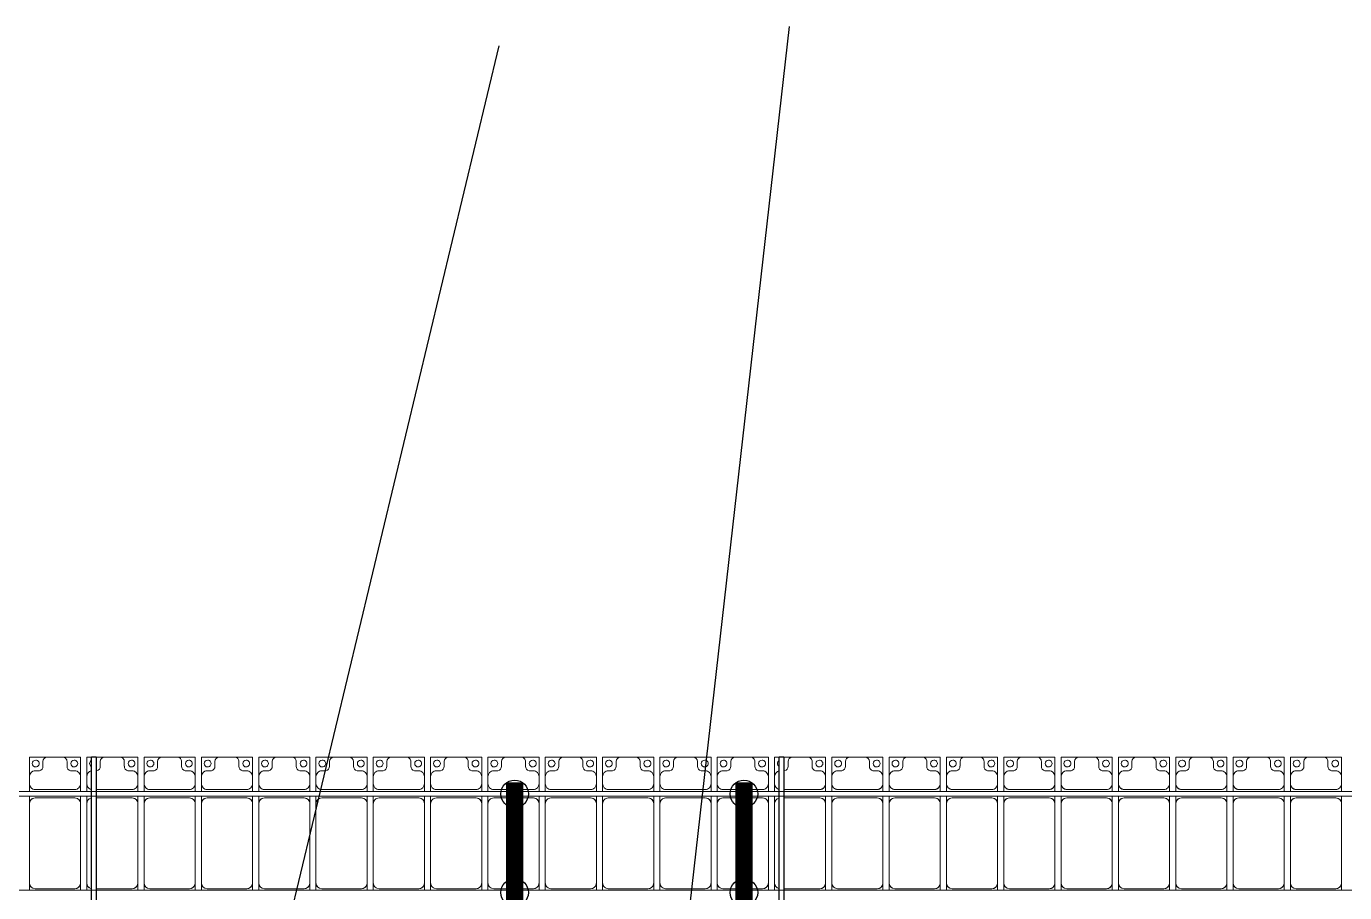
# Model space of a CAD drawing. Header units: millimetres. Extents: x -178706 to 107777, y -87310 to 933.
# Drawn here: x -167151 to -155651, y -6651 to 899 of the extents above; entities that cross this region are included whole.
import ezdxf

# ---------------------------------------------------------------- set-up
doc = ezdxf.new("R2010")
doc.units = ezdxf.units.MM
doc.layers.add('A-GENM', color=13, linetype='Continuous', lineweight=9)
doc.layers.add('S-BEAM', color=12, linetype='Continuous', lineweight=9)
doc.layers.add('GC-DAY NEO', color=5, linetype='Continuous')
doc.layers.add('GC-HOP 40x60 GIA CUONG', color=1, linetype='Continuous')

# ---------------------------------------------------------------- blocks, each defined once
blk = doc.blocks.new('Dầm C52 - Dầm C52-21054-BỐ TRÍ KHUNG KẾT CẤU BÈ PIN 04')
at = {"layer": 'S-BEAM', "color": 1}
blk.add_line((63555, -20), (-63555, -20), dxfattribs=at)
blk = doc.blocks.new('Dầm C52 - Dầm C52-21055-BỐ TRÍ KHUNG KẾT CẤU BÈ PIN 04')
at = {"layer": 'S-BEAM', "color": 1}
for p, q in [((-63556, 20), (63556, 20)), ((63556, -20), (-63556, -20))]:
    blk.add_line(p, q, dxfattribs=at)
blk = doc.blocks.new('Dầm C52 - Hộp 40x60-15957-BỐ TRÍ KHUNG KẾT CẤU BÈ PIN 04')
at = {"layer": 'S-BEAM', "color": 3, "lineweight": 25}
for p, q in [((-37160, 20), (37160, 20)), ((37160, 20), (37160, -20)), ((37160, -20), (-37160, -20))]:
    blk.add_line(p, q, dxfattribs=at)
blk = doc.blocks.new('Dai phaodi lai - DẢI PHAO ĐI LẠI-21666-BỐ TRÍ KHUNG KẾT CẤU BÈ PIN 04')
at = {"layer": 'A-GENM', "color": 7}
for p, q in [((3777, 748), (3933, 748)), ((3777, 579), (3777, 748)), ((3895, 710), (3895, 671)), ((4067, 748), (3933, 748)), ((4067, 748), (4223, 748)), ((4105, 671), (4105, 710)), ((4223, 748), (4223, 579)), ((4277, 748), (4318, 748)), ((4277, 579), (4277, 748)), ((4358, 748), (4433, 748)), ((4395, 710), (4395, 671)), ((4567, 748), (4433, 748)), ((4567, 748), (4723, 748)), ((4605, 671), (4605, 710)), ((4723, 748), (4723, 579)), ((4777, 748), (4933, 748)), ((4777, 579), (4777, 748)), ((4895, 710), (4895, 671)), ((5067, 748), (4933, 748)), ((5067, 748), (5223, 748)), ((5105, 671), (5105, 710)), ((5223, 748), (5223, 579)), ((5277, 748), (5433, 748)), ((5277, 579), (5277, 748)), ((5395, 710), (5395, 671)), ((5567, 748), (5433, 748)), ((5567, 748), (5723, 748)), ((5605, 671), (5605, 710)), ((5723, 748), (5723, 579)), ((5777, 748), (5933, 748)), ((5777, 579), (5777, 748)), ((5895, 710), (5895, 671)), ((6067, 748), (5933, 748)), ((6067, 748), (6223, 748)), ((6105, 671), (6105, 710)), ((6223, 748), (6223, 579)), ((6277, 748), (6433, 748)), ((6277, 579), (6277, 748)), ((6395, 710), (6395, 671)), ((6567, 748), (6433, 748)), ((6567, 748), (6723, 748)), ((6605, 671), (6605, 710)), ((6723, 748), (6723, 579)), ((6777, 748), (6933, 748)), ((6777, 579), (6777, 748)), ((6895, 710), (6895, 671)), ((7067, 748), (6933, 748)), ((7067, 748), (7223, 748)), ((7105, 671), (7105, 710)), ((7223, 748), (7223, 579)), ((7277, 748), (7433, 748)), ((7277, 579), (7277, 748)), ((7395, 710), (7395, 671)), ((7567, 748), (7433, 748)), ((7567, 748), (7723, 748)), ((7605, 671), (7605, 710)), ((7723, 748), (7723, 579)), ((7777, 748), (7933, 748)), ((7777, 579), (7777, 748)), ((7895, 710), (7895, 671)), ((8067, 748), (7933, 748)), ((8067, 748), (8223, 748)), ((8105, 671), (8105, 710)), ((8223, 748), (8223, 579)), ((8277, 748), (8433, 748)), ((8277, 579), (8277, 748)), ((8395, 710), (8395, 671)), ((8567, 748), (8433, 748)), ((8567, 748), (8723, 748)), ((8605, 671), (8605, 710)), ((8723, 748), (8723, 579)), ((8777, 748), (8933, 748)), ((8777, 579), (8777, 748)), ((8895, 710), (8895, 671)), ((9067, 748), (8933, 748)), ((9067, 748), (9223, 748)), ((9105, 671), (9105, 710)), ((9223, 748), (9223, 579)), ((9277, 748), (9433, 748)), ((9277, 579), (9277, 748)), ((9395, 710), (9395, 671)), ((9567, 748), (9433, 748)), ((9567, 748), (9723, 748)), ((9605, 671), (9605, 710)), ((9723, 748), (9723, 579)), ((9777, 748), (9933, 748)), ((9777, 579), (9777, 748)), ((9895, 710), (9895, 671)), ((10067, 748), (9933, 748)), ((10067, 748), (10223, 748)), ((10105, 671), (10105, 710)), ((10223, 748), (10223, 579)), ((10277, 748), (10318, 748)), ((10277, 579), (10277, 748)), ((10358, 748), (10433, 748)), ((10395, 710), (10395, 671)), ((10567, 748), (10433, 748)), ((10567, 748), (10723, 748)), ((10605, 671), (10605, 710)), ((10723, 748), (10723, 579)), ((10777, 748), (10933, 748)), ((10777, 579), (10777, 748)), ((10895, 710), (10895, 671)), ((11067, 748), (10933, 748)), ((11067, 748), (11223, 748)), ((11105, 671), (11105, 710)), ((11223, 748), (11223, 579)), ((11277, 748), (11433, 748)), ((11277, 579), (11277, 748)), ((11395, 710), (11395, 671)), ((11567, 748), (11433, 748)), ((11567, 748), (11723, 748)), ((11605, 671), (11605, 710)), ((11723, 748), (11723, 579)), ((11777, 748), (11933, 748)), ((11777, 579), (11777, 748)), ((11895, 710), (11895, 671)), ((12067, 748), (11933, 748)), ((12067, 748), (12223, 748)), ((12105, 671), (12105, 710)), ((12223, 748), (12223, 579)), ((12277, 748), (12433, 748)), ((12277, 579), (12277, 748)), ((12395, 710), (12395, 671)), ((12567, 748), (12433, 748)), ((12567, 748), (12723, 748)), ((12605, 671), (12605, 710)), ((12723, 748), (12723, 579)), ((12777, 748), (12933, 748)), ((12777, 579), (12777, 748)), ((12895, 710), (12895, 671)), ((13067, 748), (12933, 748)), ((13067, 748), (13223, 748)), ((13105, 671), (13105, 710)), ((13223, 748), (13223, 579)), ((13277, 748), (13433, 748)), ((13277, 579), (13277, 748)), ((13395, 710), (13395, 671)), ((13567, 748), (13433, 748)), ((13567, 748), (13723, 748)), ((13605, 671), (13605, 710)), ((13723, 748), (13723, 579)), ((13777, 748), (13933, 748)), ((13777, 579), (13777, 748)), ((13895, 710), (13895, 671)), ((14067, 748), (13933, 748)), ((14067, 748), (14223, 748)), ((14105, 671), (14105, 710)), ((14223, 748), (14223, 579)), ((14277, 748), (14433, 748)), ((14277, 579), (14277, 748)), ((14395, 710), (14395, 671)), ((14567, 748), (14433, 748)), ((14567, 748), (14723, 748)), ((14605, 671), (14605, 710)), ((14723, 748), (14723, 579)), ((14777, 748), (14933, 748)), ((14777, 579), (14777, 748)), ((14895, 710), (14895, 671)), ((15067, 748), (14933, 748)), ((15067, 748), (15223, 748)), ((15105, 671), (15105, 710)), ((15223, 748), (15223, 579)), ((3777, 579), (3777, 517)), ((3864, 629), (3827, 629)), ((4173, 629), (4136, 629)), ((4223, 517), (4223, 579)), ((4277, 579), (4277, 517)), ((4364, 629), (4358, 629)), ((4673, 629), (4636, 629)), ((4723, 517), (4723, 579)), ((4777, 579), (4777, 517)), ((4864, 629), (4827, 629)), ((5173, 629), (5136, 629)), ((5223, 517), (5223, 579)), ((5277, 579), (5277, 517)), ((5364, 629), (5327, 629)), ((5673, 629), (5636, 629)), ((5723, 517), (5723, 579)), ((5777, 579), (5777, 517)), ((5864, 629), (5827, 629)), ((6173, 629), (6136, 629)), ((6223, 517), (6223, 579)), ((6277, 579), (6277, 517)), ((6364, 629), (6327, 629)), ((6673, 629), (6636, 629)), ((6723, 517), (6723, 579)), ((6777, 579), (6777, 517)), ((6864, 629), (6827, 629)), ((7173, 629), (7136, 629)), ((7223, 517), (7223, 579)), ((7277, 579), (7277, 517)), ((7364, 629), (7327, 629)), ((7673, 629), (7636, 629)), ((7723, 517), (7723, 579)), ((7777, 579), (7777, 517)), ((7864, 629), (7827, 629)), ((8173, 629), (8136, 629)), ((8223, 517), (8223, 579)), ((8277, 579), (8277, 517)), ((8364, 629), (8327, 629)), ((8673, 629), (8636, 629)), ((8723, 517), (8723, 579)), ((8777, 579), (8777, 517)), ((8864, 629), (8827, 629)), ((9173, 629), (9136, 629)), ((9223, 517), (9223, 579)), ((9277, 579), (9277, 517)), ((9364, 629), (9327, 629)), ((9673, 629), (9636, 629)), ((9723, 517), (9723, 579)), ((9777, 579), (9777, 517)), ((9864, 629), (9827, 629)), ((10173, 629), (10136, 629)), ((10223, 517), (10223, 579)), ((10277, 579), (10277, 517)), ((10364, 629), (10358, 629)), ((10673, 629), (10636, 629)), ((10723, 517), (10723, 579)), ((10777, 579), (10777, 517)), ((10864, 629), (10827, 629)), ((11173, 629), (11136, 629)), ((11223, 517), (11223, 579)), ((11277, 579), (11277, 517)), ((11364, 629), (11327, 629)), ((11673, 629), (11636, 629)), ((11723, 517), (11723, 579)), ((11777, 579), (11777, 517)), ((11864, 629), (11827, 629)), ((12173, 629), (12136, 629)), ((12223, 517), (12223, 579)), ((12277, 579), (12277, 517)), ((12364, 629), (12327, 629)), ((12673, 629), (12636, 629)), ((12723, 517), (12723, 579)), ((12777, 579), (12777, 517)), ((12864, 629), (12827, 629)), ((13173, 629), (13136, 629)), ((13223, 517), (13223, 579)), ((13277, 579), (13277, 517)), ((13364, 629), (13327, 629)), ((13673, 629), (13636, 629)), ((13723, 517), (13723, 579)), ((13777, 579), (13777, 517)), ((13864, 629), (13827, 629)), ((14173, 629), (14136, 629)), ((14223, 517), (14223, 579)), ((14277, 579), (14277, 517)), ((14364, 629), (14327, 629)), ((14673, 629), (14636, 629)), ((14723, 517), (14723, 579)), ((14777, 579), (14777, 517)), ((14864, 629), (14827, 629)), ((15173, 629), (15136, 629)), ((15223, 517), (15223, 579)), ((3777, 448), (3777, 517)), ((3827, 467), (4173, 467)), ((4223, 517), (4223, 448)), ((4277, 448), (4277, 517)), ((4358, 467), (4673, 467)), ((4723, 517), (4723, 448)), ((4777, 448), (4777, 517)), ((4827, 467), (5173, 467)), ((5223, 517), (5223, 448)), ((5277, 448), (5277, 517)), ((5327, 467), (5673, 467)), ((5723, 517), (5723, 448)), ((5777, 448), (5777, 517)), ((5827, 467), (6173, 467)), ((6223, 517), (6223, 448)), ((6277, 448), (6277, 517)), ((6327, 467), (6673, 467)), ((6723, 517), (6723, 448)), ((6777, 448), (6777, 517)), ((6827, 467), (7173, 467)), ((7223, 517), (7223, 448)), ((7277, 448), (7277, 517)), ((7327, 467), (7673, 467)), ((7723, 517), (7723, 448)), ((7777, 448), (7777, 517)), ((7827, 467), (8173, 467)), ((8223, 517), (8223, 448)), ((8277, 448), (8277, 517)), ((8327, 467), (8673, 467)), ((8723, 517), (8723, 448)), ((8777, 448), (8777, 517)), ((8827, 467), (9173, 467)), ((9223, 517), (9223, 448)), ((9277, 448), (9277, 517)), ((9327, 467), (9673, 467)), ((9723, 517), (9723, 448)), ((9777, 448), (9777, 517)), ((9827, 467), (10173, 467)), ((10223, 517), (10223, 448)), ((10277, 448), (10277, 517)), ((10358, 467), (10673, 467)), ((10723, 517), (10723, 448)), ((10777, 448), (10777, 517)), ((10827, 467), (11173, 467)), ((11223, 517), (11223, 448)), ((11277, 448), (11277, 517)), ((11327, 467), (11673, 467)), ((11723, 517), (11723, 448)), ((11777, 448), (11777, 517)), ((11827, 467), (12173, 467)), ((12223, 517), (12223, 448)), ((12277, 448), (12277, 517)), ((12327, 467), (12673, 467)), ((12723, 517), (12723, 448)), ((12777, 448), (12777, 517)), ((12827, 467), (13173, 467)), ((13223, 517), (13223, 448)), ((13277, 448), (13277, 517)), ((13327, 467), (13673, 467)), ((13723, 517), (13723, 448)), ((13777, 448), (13777, 517)), ((13827, 467), (14173, 467)), ((14223, 517), (14223, 448)), ((14277, 448), (14277, 517)), ((14327, 467), (14673, 467)), ((14723, 517), (14723, 448)), ((14777, 448), (14777, 517)), ((14827, 467), (15173, 467)), ((15223, 517), (15223, 448)), ((3777, 343), (3777, 408)), ((4173, 393), (3827, 393)), ((4223, 408), (4223, 343)), ((4277, 343), (4277, 408)), ((4673, 393), (4358, 393)), ((4723, 408), (4723, 343)), ((4777, 343), (4777, 408)), ((5173, 393), (4827, 393)), ((5223, 408), (5223, 343)), ((5277, 343), (5277, 408)), ((5673, 393), (5327, 393)), ((5723, 408), (5723, 343)), ((5777, 343), (5777, 408)), ((6173, 393), (5827, 393)), ((6223, 408), (6223, 343)), ((6277, 343), (6277, 408)), ((6673, 393), (6327, 393)), ((6723, 408), (6723, 343)), ((6777, 343), (6777, 408)), ((7173, 393), (6827, 393)), ((7223, 408), (7223, 343)), ((7277, 343), (7277, 408)), ((7673, 393), (7327, 393)), ((7723, 408), (7723, 343)), ((7777, 343), (7777, 408)), ((8173, 393), (7827, 393)), ((8223, 408), (8223, 343)), ((8277, 343), (8277, 408)), ((8673, 393), (8327, 393)), ((8723, 408), (8723, 343)), ((8777, 343), (8777, 408)), ((9173, 393), (8827, 393)), ((9223, 408), (9223, 343)), ((9277, 343), (9277, 408)), ((9673, 393), (9327, 393)), ((9723, 408), (9723, 343)), ((9777, 343), (9777, 408)), ((10173, 393), (9827, 393)), ((10223, 408), (10223, 343)), ((10277, 343), (10277, 408)), ((10673, 393), (10358, 393)), ((10723, 408), (10723, 343)), ((10777, 343), (10777, 408)), ((11173, 393), (10827, 393)), ((11223, 408), (11223, 343)), ((11277, 343), (11277, 408)), ((11673, 393), (11327, 393)), ((11723, 408), (11723, 343)), ((11777, 343), (11777, 408)), ((12173, 393), (11827, 393)), ((12223, 408), (12223, 343)), ((12277, 343), (12277, 408)), ((12673, 393), (12327, 393)), ((12723, 408), (12723, 343)), ((12777, 343), (12777, 408)), ((13173, 393), (12827, 393)), ((13223, 408), (13223, 343)), ((13277, 343), (13277, 408)), ((13673, 393), (13327, 393)), ((13723, 408), (13723, 343)), ((13777, 343), (13777, 408)), ((14173, 393), (13827, 393)), ((14223, 408), (14223, 343)), ((14277, 343), (14277, 408)), ((14673, 393), (14327, 393)), ((14723, 408), (14723, 343)), ((14777, 343), (14777, 408)), ((15173, 393), (14827, 393)), ((15223, 408), (15223, 343)), ((3777, 343), (3777, -348)), ((4223, -348), (4223, 343)), ((4277, 343), (4277, -348)), ((4723, -348), (4723, 343)), ((4777, 343), (4777, -348)), ((5223, -348), (5223, 343)), ((5277, 343), (5277, -348)), ((5723, -348), (5723, 343)), ((5777, 343), (5777, -348)), ((6223, -348), (6223, 343)), ((6277, 343), (6277, -348)), ((6723, -348), (6723, 343)), ((6777, 343), (6777, -348)), ((7223, -348), (7223, 343)), ((7277, 343), (7277, -348)), ((7723, -348), (7723, 343)), ((7777, 343), (7777, -348)), ((8223, -348), (8223, 343)), ((8277, 343), (8277, -348)), ((8723, -348), (8723, 343)), ((8777, 343), (8777, -348)), ((9223, -348), (9223, 343)), ((9277, 343), (9277, -348)), ((9723, -348), (9723, 343)), ((9777, 343), (9777, -348)), ((10223, -348), (10223, 343)), ((10277, 343), (10277, -348)), ((10723, -348), (10723, 343)), ((10777, 343), (10777, -348)), ((11223, -348), (11223, 343)), ((11277, 343), (11277, -348)), ((11723, -348), (11723, 343)), ((11777, 343), (11777, -348)), ((12223, -348), (12223, 343)), ((12277, 343), (12277, -348)), ((12723, -348), (12723, 343)), ((12777, 343), (12777, -348)), ((13223, -348), (13223, 343)), ((13277, 343), (13277, -348)), ((13723, -348), (13723, 343)), ((13777, 343), (13777, -348)), ((14223, -348), (14223, 343)), ((14277, 343), (14277, -348)), ((14723, -348), (14723, 343)), ((14777, 343), (14777, -348)), ((15223, -348), (15223, 343)), ((3777, -412), (3777, -348)), ((3827, -398), (4173, -398)), ((4223, -348), (4223, -412)), ((4277, -412), (4277, -348)), ((4358, -398), (4673, -398)), ((4723, -348), (4723, -412)), ((4777, -412), (4777, -348)), ((4827, -398), (5173, -398)), ((5223, -348), (5223, -412)), ((5277, -412), (5277, -348)), ((5327, -398), (5673, -398)), ((5723, -348), (5723, -412)), ((5777, -412), (5777, -348)), ((5827, -398), (6173, -398)), ((6223, -348), (6223, -412)), ((6277, -412), (6277, -348)), ((6327, -398), (6673, -398)), ((6723, -348), (6723, -412)), ((6777, -412), (6777, -348)), ((6827, -398), (7173, -398)), ((7223, -348), (7223, -412)), ((7277, -412), (7277, -348)), ((7327, -398), (7673, -398)), ((7723, -348), (7723, -412)), ((7777, -412), (7777, -348)), ((7827, -398), (8173, -398)), ((8223, -348), (8223, -412)), ((8277, -412), (8277, -348)), ((8327, -398), (8673, -398)), ((8723, -348), (8723, -412)), ((8777, -412), (8777, -348)), ((8827, -398), (9173, -398)), ((9223, -348), (9223, -412)), ((9277, -412), (9277, -348)), ((9327, -398), (9673, -398)), ((9723, -348), (9723, -412)), ((9777, -412), (9777, -348)), ((9827, -398), (10173, -398)), ((10223, -348), (10223, -412)), ((10277, -412), (10277, -348)), ((10358, -398), (10673, -398)), ((10723, -348), (10723, -412)), ((10777, -412), (10777, -348)), ((10827, -398), (11173, -398)), ((11223, -348), (11223, -412)), ((11277, -412), (11277, -348)), ((11327, -398), (11673, -398)), ((11723, -348), (11723, -412)), ((11777, -412), (11777, -348)), ((11827, -398), (12173, -398)), ((12223, -348), (12223, -412)), ((12277, -412), (12277, -348)), ((12327, -398), (12673, -398)), ((12723, -348), (12723, -412)), ((12777, -412), (12777, -348)), ((12827, -398), (13173, -398)), ((13223, -348), (13223, -412)), ((13277, -412), (13277, -348)), ((13327, -398), (13673, -398)), ((13723, -348), (13723, -412)), ((13777, -412), (13777, -348)), ((13827, -398), (14173, -398)), ((14223, -348), (14223, -412)), ((14277, -412), (14277, -348)), ((14327, -398), (14673, -398)), ((14723, -348), (14723, -412)), ((14777, -412), (14777, -348)), ((14827, -398), (15173, -398)), ((15223, -348), (15223, -412))]:
    blk.add_line(p, q, dxfattribs=at)
for centre, radius, start, end in [((3832, 693), 30, 90, 270), ((3832, 693), 30, 270, 90), ((3933, 710), 38, 90, 180), ((3933, 710), 38, 90, 135), ((4067, 710), 38, 360, 90), ((4067, 710), 38, 45, 90), ((4168, 693), 30, 90, 270), ((4168, 693), 30, 270, 90), ((4332, 693), 30, 120, 240), ((4332, 693), 30, 345, 15), ((4433, 710), 38, 90, 180), ((4433, 710), 38, 90, 135), ((4567, 710), 38, 360, 90), ((4567, 710), 38, 45, 90), ((4668, 693), 30, 90, 270), ((4668, 693), 30, 270, 90), ((4832, 693), 30, 90, 270), ((4832, 693), 30, 270, 90), ((4933, 710), 38, 90, 180), ((4933, 710), 38, 90, 135), ((5067, 710), 38, 360, 90), ((5067, 710), 38, 45, 90), ((5168, 693), 30, 90, 270), ((5168, 693), 30, 270, 90), ((5332, 693), 30, 90, 270), ((5332, 693), 30, 270, 90), ((5433, 710), 38, 90, 180), ((5433, 710), 38, 90, 135), ((5567, 710), 38, 360, 90), ((5567, 710), 38, 45, 90), ((5668, 693), 30, 90, 270), ((5668, 693), 30, 270, 90), ((5832, 693), 30, 90, 270), ((5832, 693), 30, 270, 90), ((5933, 710), 38, 90, 180), ((5933, 710), 38, 90, 135), ((6067, 710), 38, 360, 90), ((6067, 710), 38, 45, 90), ((6168, 693), 30, 90, 270), ((6168, 693), 30, 270, 90), ((6332, 693), 30, 90, 270), ((6332, 693), 30, 270, 90), ((6433, 710), 38, 90, 180), ((6433, 710), 38, 90, 135), ((6567, 710), 38, 0, 90), ((6567, 710), 38, 45, 90), ((6668, 693), 30, 90, 270), ((6668, 693), 30, 270, 90), ((6832, 693), 30, 90, 270), ((6832, 693), 30, 270, 90), ((6933, 710), 38, 90, 180), ((6933, 710), 38, 90, 135), ((7067, 710), 38, 360, 90), ((7067, 710), 38, 45, 90), ((7168, 693), 30, 90, 270), ((7168, 693), 30, 270, 90), ((7332, 693), 30, 90, 270), ((7332, 693), 30, 270, 90), ((7433, 710), 38, 90, 180), ((7433, 710), 38, 90, 135), ((7567, 710), 38, 360, 90), ((7567, 710), 38, 45, 90), ((7668, 693), 30, 90, 270), ((7668, 693), 30, 270, 90), ((7832, 693), 30, 90, 270), ((7832, 693), 30, 270, 90), ((7933, 710), 38, 90, 180), ((7933, 710), 38, 90, 135), ((8067, 710), 38, 360, 90), ((8067, 710), 38, 45, 90), ((8168, 693), 30, 90, 270), ((8168, 693), 30, 270, 90), ((8332, 693), 30, 90, 270), ((8332, 693), 30, 270, 90), ((8433, 710), 38, 90, 180), ((8433, 710), 38, 90, 135), ((8567, 710), 38, 360, 90), ((8567, 710), 38, 45, 90), ((8668, 693), 30, 90, 270), ((8668, 693), 30, 270, 90), ((8832, 693), 30, 90, 270), ((8832, 693), 30, 270, 90), ((8933, 710), 38, 90, 180), ((8933, 710), 38, 90, 135), ((9067, 710), 38, 0, 90), ((9067, 710), 38, 45, 90), ((9168, 693), 30, 90, 270), ((9168, 693), 30, 270, 90), ((9332, 693), 30, 90, 270), ((9332, 693), 30, 270, 90), ((9433, 710), 38, 90, 180), ((9433, 710), 38, 90, 135), ((9567, 710), 38, 0, 90), ((9567, 710), 38, 45, 90), ((9668, 693), 30, 90, 270), ((9668, 693), 30, 270, 90), ((9832, 693), 30, 90, 270), ((9832, 693), 30, 270, 90), ((9933, 710), 38, 90, 180), ((9933, 710), 38, 90, 135), ((10067, 710), 38, 360, 90), ((10067, 710), 38, 45, 90), ((10168, 693), 30, 90, 270), ((10168, 693), 30, 270, 90), ((10332, 693), 30, 120, 240), ((10332, 693), 30, 345, 15), ((10433, 710), 38, 90, 180), ((10433, 710), 38, 90, 135), ((10567, 710), 38, 360, 90), ((10567, 710), 38, 45, 90), ((10668, 693), 30, 90, 270), ((10668, 693), 30, 270, 90), ((10832, 693), 30, 90, 270), ((10832, 693), 30, 270, 90), ((10933, 710), 38, 90, 180), ((10933, 710), 38, 90, 135), ((11067, 710), 38, 0, 90), ((11067, 710), 38, 45, 90), ((11168, 693), 30, 90, 270), ((11168, 693), 30, 270, 90), ((11332, 693), 30, 90, 270), ((11332, 693), 30, 270, 90), ((11433, 710), 38, 90, 180), ((11433, 710), 38, 90, 135), ((11567, 710), 38, 360, 90), ((11567, 710), 38, 45, 90), ((11668, 693), 30, 90, 270), ((11668, 693), 30, 270, 90), ((11832, 693), 30, 90, 270), ((11832, 693), 30, 270, 90), ((11933, 710), 38, 90, 180), ((11933, 710), 38, 90, 135), ((12067, 710), 38, 360, 90), ((12067, 710), 38, 45, 90), ((12168, 693), 30, 90, 270), ((12168, 693), 30, 270, 90), ((12332, 693), 30, 90, 270), ((12332, 693), 30, 270, 90), ((12433, 710), 38, 90, 180), ((12433, 710), 38, 90, 135), ((12567, 710), 38, 360, 90), ((12567, 710), 38, 45, 90), ((12668, 693), 30, 90, 270), ((12668, 693), 30, 270, 90), ((12832, 693), 30, 90, 270), ((12832, 693), 30, 270, 90), ((12933, 710), 38, 90, 180), ((12933, 710), 38, 90, 135), ((13067, 710), 38, 360, 90), ((13067, 710), 38, 45, 90), ((13168, 693), 30, 90, 270), ((13168, 693), 30, 270, 90), ((13332, 693), 30, 90, 270), ((13332, 693), 30, 270, 90), ((13433, 710), 38, 90, 180), ((13433, 710), 38, 90, 135), ((13567, 710), 38, 0, 90), ((13567, 710), 38, 53.47, 90), ((13668, 693), 30, 90, 270), ((13668, 693), 30, 270, 90), ((13832, 693), 30, 90, 270), ((13832, 693), 30, 270, 90), ((13933, 710), 38, 90, 180), ((13933, 710), 38, 90, 135), ((14067, 710), 38, 0, 90), ((14067, 710), 38, 45, 90), ((14168, 693), 30, 90, 270), ((14168, 693), 30, 270, 90), ((14332, 693), 30, 90, 270), ((14332, 693), 30, 270, 90), ((14433, 710), 38, 90, 180), ((14433, 710), 38, 90, 135), ((14567, 710), 38, 360, 90), ((14567, 710), 38, 45, 90), ((14668, 693), 30, 90, 270), ((14668, 693), 30, 270, 90), ((14832, 693), 30, 90, 270), ((14832, 693), 30, 270, 90), ((14933, 710), 38, 90, 180), ((14933, 710), 38, 90, 135), ((15067, 710), 38, 360, 90), ((15067, 710), 38, 45, 90), ((15168, 693), 30, 90, 270), ((15168, 693), 30, 270, 90), ((3827, 579), 50, 90, 180), ((3827, 579), 50, 90, 135), ((3855, 668), 40, 283.1885, 3.5081), ((4145, 668), 40, 176.4919, 256.8115), ((4173, 579), 50, 360, 90), ((4173, 579), 50, 45, 90), ((4327, 579), 50, 105, 180), ((4327, 579), 50, 105, 135), ((4355, 668), 40, 283.1885, 3.5081), ((4645, 668), 40, 176.4919, 256.8115), ((4673, 579), 50, 0, 90), ((4673, 579), 50, 45, 90), ((4827, 579), 50, 90, 180), ((4827, 579), 50, 90, 135), ((4855, 668), 40, 283.1885, 3.5081), ((5145, 668), 40, 176.4919, 256.8115), ((5173, 579), 50, 0, 90), ((5173, 579), 50, 45, 90), ((5327, 579), 50, 90, 180), ((5327, 579), 50, 90, 135), ((5355, 668), 40, 283.1885, 3.5081), ((5645, 668), 40, 176.4919, 256.8115), ((5673, 579), 50, 0, 90), ((5673, 579), 50, 45, 90), ((5827, 579), 50, 90, 180), ((5827, 579), 50, 90, 135), ((5855, 668), 40, 283.1885, 3.5081), ((6145, 668), 40, 176.4919, 256.8115), ((6173, 579), 50, 0, 90), ((6173, 579), 50, 45, 90), ((6327, 579), 50, 90, 180), ((6327, 579), 50, 90, 135), ((6355, 668), 40, 283.1885, 3.5081), ((6645, 668), 40, 176.4919, 256.8115), ((6673, 579), 50, 0, 90), ((6673, 579), 50, 45, 90), ((6827, 579), 50, 90, 180), ((6827, 579), 50, 90, 135), ((6855, 668), 40, 283.1885, 3.5081), ((7145, 668), 40, 176.4919, 256.8115), ((7173, 579), 50, 0, 90), ((7173, 579), 50, 45, 90), ((7327, 579), 50, 90, 180), ((7327, 579), 50, 90, 135), ((7355, 668), 40, 283.1885, 3.5081), ((7645, 668), 40, 176.4919, 256.8115), ((7673, 579), 50, 0, 90), ((7673, 579), 50, 45, 90), ((7827, 579), 50, 90, 180), ((7827, 579), 50, 90, 135), ((7855, 668), 40, 283.1885, 3.5081), ((8145, 668), 40, 176.4919, 256.8115), ((8173, 579), 50, 0, 90), ((8173, 579), 50, 45, 90), ((8327, 579), 50, 90, 180), ((8327, 579), 50, 90, 135), ((8355, 668), 40, 283.1885, 3.5081), ((8645, 668), 40, 176.4919, 256.8115), ((8673, 579), 50, 0, 90), ((8673, 579), 50, 45, 90), ((8827, 579), 50, 90, 180), ((8827, 579), 50, 90, 135), ((8855, 668), 40, 283.1885, 3.5081), ((9145, 668), 40, 176.4919, 256.8115), ((9173, 579), 50, 0, 90), ((9173, 579), 50, 45, 90), ((9327, 579), 50, 90, 180), ((9327, 579), 50, 90, 135), ((9355, 668), 40, 283.1885, 3.5081), ((9645, 668), 40, 176.4919, 256.8115), ((9673, 579), 50, 0, 90), ((9673, 579), 50, 45, 90), ((9827, 579), 50, 90, 180), ((9827, 579), 50, 90, 135), ((9855, 668), 40, 283.1885, 3.5081), ((10145, 668), 40, 176.4919, 256.8115), ((10173, 579), 50, 0, 90), ((10173, 579), 50, 45, 90), ((10327, 579), 50, 105, 180), ((10327, 579), 50, 105, 135), ((10355, 668), 40, 283.1885, 3.5081), ((10645, 668), 40, 176.4919, 256.8115), ((10673, 579), 50, 0, 90), ((10673, 579), 50, 45, 90), ((10827, 579), 50, 90, 180), ((10827, 579), 50, 90, 135), ((10855, 668), 40, 283.1885, 3.5081), ((11145, 668), 40, 176.4919, 256.8115), ((11173, 579), 50, 0, 90), ((11173, 579), 50, 45, 90), ((11327, 579), 50, 90, 180), ((11327, 579), 50, 90, 135), ((11355, 668), 40, 283.1885, 3.5081), ((11645, 668), 40, 176.4919, 256.8115), ((11673, 579), 50, 0, 90), ((11673, 579), 50, 45, 90), ((11827, 579), 50, 90, 180), ((11827, 579), 50, 90, 135), ((11855, 668), 40, 283.1885, 3.5081), ((12145, 668), 40, 176.4919, 256.8115), ((12173, 579), 50, 360, 90), ((12173, 579), 50, 45, 90), ((12327, 579), 50, 90, 180), ((12327, 579), 50, 90, 135), ((12355, 668), 40, 283.1885, 3.5081), ((12645, 668), 40, 176.4919, 256.8115), ((12673, 579), 50, 0, 90), ((12673, 579), 50, 45, 90), ((12827, 579), 50, 90, 180), ((12827, 579), 50, 90, 135), ((12855, 668), 40, 283.1885, 3.5081), ((13145, 668), 40, 176.4919, 256.8115), ((13173, 579), 50, 360, 90), ((13173, 579), 50, 45, 90), ((13327, 579), 50, 90, 180), ((13327, 579), 50, 90, 135), ((13355, 668), 40, 283.1885, 3.5081), ((13645, 668), 40, 176.4919, 256.8115), ((13673, 579), 50, 360, 90), ((13673, 579), 50, 45, 90), ((13827, 579), 50, 90, 180), ((13827, 579), 50, 90, 135), ((13855, 668), 40, 283.1885, 3.5081), ((14145, 668), 40, 176.4919, 256.8115), ((14173, 579), 50, 360, 90), ((14173, 579), 50, 45, 90), ((14327, 579), 50, 90, 180), ((14327, 579), 50, 90, 135), ((14355, 668), 40, 283.1885, 3.5081), ((14645, 668), 40, 176.4919, 256.8115), ((14673, 579), 50, 0, 90), ((14673, 579), 50, 45.5929, 90), ((14827, 579), 50, 90, 180), ((14827, 579), 50, 90, 135), ((14855, 668), 40, 283.1885, 3.5081), ((15145, 668), 40, 176.4919, 256.8115), ((15173, 579), 50, 360, 90), ((15173, 579), 50, 45, 90), ((3827, 517), 50, 180, 270), ((3827, 517), 50, 225, 270), ((4173, 517), 50, 270, 0), ((4173, 517), 50, 270, 315), ((4327, 517), 50, 180, 255), ((4327, 517), 50, 225, 255), ((4673, 517), 50, 270, 0), ((4673, 517), 50, 270, 315), ((4827, 517), 50, 180, 270), ((4827, 517), 50, 225, 270), ((5173, 517), 50, 270, 0), ((5173, 517), 50, 270, 315), ((5327, 517), 50, 180, 270), ((5327, 517), 50, 225, 270), ((5673, 517), 50, 270, 0), ((5673, 517), 50, 270, 315), ((5827, 517), 50, 180, 270), ((5827, 517), 50, 225, 270), ((6173, 517), 50, 270, 360), ((6173, 517), 50, 270, 315), ((6327, 517), 50, 180, 270), ((6327, 517), 50, 225, 270), ((6673, 517), 50, 270, 360), ((6673, 517), 50, 270, 315), ((6827, 517), 50, 180, 270), ((6827, 517), 50, 225, 270), ((7173, 517), 50, 270, 360), ((7173, 517), 50, 270, 315), ((7327, 517), 50, 180, 270), ((7327, 517), 50, 225, 270), ((7673, 517), 50, 270, 0), ((7673, 517), 50, 270, 315), ((7827, 517), 50, 180, 270), ((7827, 517), 50, 225, 270), ((8173, 517), 50, 270, 360), ((8173, 517), 50, 270, 315), ((8327, 517), 50, 180, 270), ((8327, 517), 50, 225, 270), ((8673, 517), 50, 270, 360), ((8673, 517), 50, 270, 315), ((8827, 517), 50, 180, 270), ((8827, 517), 50, 225, 270), ((9173, 517), 50, 270, 0), ((9173, 517), 50, 270, 315), ((9327, 517), 50, 180, 270), ((9327, 517), 50, 225, 270), ((9673, 517), 50, 270, 0), ((9673, 517), 50, 270, 315), ((9827, 517), 50, 180, 270), ((9827, 517), 50, 225, 270), ((10173, 517), 50, 270, 0), ((10173, 517), 50, 270, 315), ((10327, 517), 50, 180, 255), ((10327, 517), 50, 225, 255), ((10673, 517), 50, 270, 360), ((10673, 517), 50, 270, 315), ((10827, 517), 50, 180, 270), ((10827, 517), 50, 225, 270), ((11173, 517), 50, 270, 360), ((11173, 517), 50, 270, 315), ((11327, 517), 50, 180, 270), ((11327, 517), 50, 225, 270), ((11673, 517), 50, 270, 360), ((11673, 517), 50, 270, 315), ((11827, 517), 50, 180, 270), ((11827, 517), 50, 225, 270), ((12173, 517), 50, 270, 0), ((12173, 517), 50, 270, 315), ((12327, 517), 50, 180, 270), ((12327, 517), 50, 225, 270), ((12673, 517), 50, 270, 360), ((12673, 517), 50, 270, 315), ((12827, 517), 50, 180, 270), ((12827, 517), 50, 225, 270), ((13173, 517), 50, 270, 0), ((13173, 517), 50, 270, 315), ((13327, 517), 50, 180, 270), ((13327, 517), 50, 225, 270), ((13673, 517), 50, 270, 0), ((13673, 517), 50, 270, 315), ((13827, 517), 50, 180, 270), ((13827, 517), 50, 225, 270), ((14173, 517), 50, 270, 0), ((14173, 517), 50, 270, 315), ((14327, 517), 50, 180, 270), ((14327, 517), 50, 225, 270), ((14673, 517), 50, 270, 0), ((14673, 517), 50, 270, 314.4067), ((14827, 517), 50, 180, 270), ((14827, 517), 50, 225, 270), ((15173, 517), 50, 270, 0), ((15173, 517), 50, 270, 315), ((3827, 343), 50, 90, 180), ((3827, 343), 50, 105, 180), ((4173, 343), 50, 360, 90), ((4173, 343), 50, 30, 75), ((4327, 343), 50, 105, 180), ((4327, 343), 50, 105, 180), ((4673, 343), 50, 360, 90), ((4673, 343), 50, 30, 75), ((4827, 343), 50, 90, 180), ((4827, 343), 50, 105, 180), ((5173, 343), 50, 360, 90), ((5173, 343), 50, 30, 75), ((5327, 343), 50, 90, 180), ((5327, 343), 50, 105, 180), ((5673, 343), 50, 360, 90), ((5673, 343), 50, 30, 75), ((5827, 343), 50, 90, 180), ((5827, 343), 50, 105, 180), ((6173, 343), 50, 360, 90), ((6173, 343), 50, 30, 75), ((6327, 343), 50, 90, 180), ((6327, 343), 50, 105, 180), ((6673, 343), 50, 360, 90), ((6673, 343), 50, 30, 75), ((6827, 343), 50, 90, 180), ((6827, 343), 50, 105, 180), ((7173, 343), 50, 360, 90), ((7173, 343), 50, 30, 75), ((7327, 343), 50, 90, 180), ((7327, 343), 50, 105, 180), ((7673, 343), 50, 360, 90), ((7673, 343), 50, 30, 75), ((7827, 343), 50, 90, 180), ((7827, 343), 50, 105, 180), ((8173, 343), 50, 360, 90), ((8173, 343), 50, 30, 75), ((8327, 343), 50, 90, 180), ((8327, 343), 50, 105, 180), ((8673, 343), 50, 360, 90), ((8673, 343), 50, 30, 75), ((8827, 343), 50, 90, 180), ((8827, 343), 50, 105, 180), ((9173, 343), 50, 360, 90), ((9173, 343), 50, 30, 75), ((9327, 343), 50, 90, 180), ((9327, 343), 50, 105, 180), ((9673, 343), 50, 360, 90), ((9673, 343), 50, 30, 75), ((9827, 343), 50, 90, 180), ((9827, 343), 50, 105, 180), ((10173, 343), 50, 360, 90), ((10173, 343), 50, 30, 75), ((10327, 343), 50, 105, 180), ((10327, 343), 50, 105, 180), ((10673, 343), 50, 0, 90), ((10673, 343), 50, 30, 75), ((10827, 343), 50, 90, 180), ((10827, 343), 50, 105, 180), ((11173, 343), 50, 0, 90), ((11173, 343), 50, 30, 75), ((11327, 343), 50, 90, 180), ((11327, 343), 50, 105, 180), ((11673, 343), 50, 360, 90), ((11673, 343), 50, 30, 75), ((11827, 343), 50, 90, 180), ((11827, 343), 50, 105, 180), ((12173, 343), 50, 0, 90), ((12173, 343), 50, 30, 75), ((12327, 343), 50, 90, 180), ((12327, 343), 50, 105, 180), ((12673, 343), 50, 0, 90), ((12673, 343), 50, 30, 75), ((12827, 343), 50, 90, 180), ((12827, 343), 50, 105, 180), ((13173, 343), 50, 360, 90), ((13173, 343), 50, 30.2646, 75), ((13327, 343), 50, 90, 180), ((13327, 343), 50, 105, 180), ((13673, 343), 50, 0, 90), ((13673, 343), 50, 30, 75), ((13827, 343), 50, 90, 180), ((13827, 343), 50, 105, 180), ((14173, 343), 50, 360, 90), ((14173, 343), 50, 30, 75), ((14327, 343), 50, 90, 180), ((14327, 343), 50, 105, 180), ((14673, 343), 50, 360, 90), ((14673, 343), 50, 30, 75), ((14827, 343), 50, 90, 180), ((14827, 343), 50, 105, 180), ((15173, 343), 50, 360, 90), ((15173, 343), 50, 30, 75), ((3827, -348), 50, 180, 270), ((3827, -348), 50, 195, 240), ((4173, -348), 50, 270, 360), ((4173, -348), 50, 270, 345), ((4327, -348), 50, 180, 255), ((4327, -348), 50, 195, 240), ((4673, -348), 50, 270, 360), ((4673, -348), 50, 270, 345), ((4827, -348), 50, 180, 270), ((4827, -348), 50, 195, 240), ((5173, -348), 50, 270, 360), ((5173, -348), 50, 270, 345), ((5327, -348), 50, 180, 270), ((5327, -348), 50, 195, 240), ((5673, -348), 50, 270, 360), ((5673, -348), 50, 270, 345), ((5827, -348), 50, 180, 270), ((5827, -348), 50, 195, 240), ((6173, -348), 50, 270, 360), ((6173, -348), 50, 270, 345), ((6327, -348), 50, 180, 270), ((6327, -348), 50, 195, 240), ((6673, -348), 50, 270, 360), ((6673, -348), 50, 270, 345), ((6827, -348), 50, 180, 270), ((6827, -348), 50, 195, 240), ((7173, -348), 50, 270, 0), ((7173, -348), 50, 270, 345), ((7327, -348), 50, 180, 270), ((7327, -348), 50, 195, 240), ((7673, -348), 50, 270, 360), ((7673, -348), 50, 270, 345), ((7827, -348), 50, 180, 270), ((7827, -348), 50, 195, 240), ((8173, -348), 50, 270, 360), ((8173, -348), 50, 270, 345), ((8327, -348), 50, 180, 270), ((8327, -348), 50, 195, 240), ((8673, -348), 50, 270, 360), ((8673, -348), 50, 270, 345), ((8827, -348), 50, 180, 270), ((8827, -348), 50, 195, 240), ((9173, -348), 50, 270, 360), ((9173, -348), 50, 270, 345), ((9327, -348), 50, 180, 270), ((9327, -348), 50, 195, 240), ((9673, -348), 50, 270, 360), ((9673, -348), 50, 270, 345), ((9827, -348), 50, 180, 270), ((9827, -348), 50, 195, 240), ((10173, -348), 50, 270, 360), ((10173, -348), 50, 270, 345), ((10327, -348), 50, 180, 255), ((10327, -348), 50, 195, 240), ((10673, -348), 50, 270, 360), ((10673, -348), 50, 270, 345), ((10827, -348), 50, 180, 270), ((10827, -348), 50, 195, 240), ((11173, -348), 50, 270, 0), ((11173, -348), 50, 270, 345), ((11327, -348), 50, 180, 270), ((11327, -348), 50, 195, 240), ((11673, -348), 50, 270, 0), ((11673, -348), 50, 270, 345), ((11827, -348), 50, 180, 270), ((11827, -348), 50, 195, 240), ((12173, -348), 50, 270, 360), ((12173, -348), 50, 270, 345), ((12327, -348), 50, 180, 270), ((12327, -348), 50, 195, 240), ((12673, -348), 50, 270, 0), ((12673, -348), 50, 270, 345), ((12827, -348), 50, 180, 270), ((12827, -348), 50, 195, 240), ((13173, -348), 50, 270, 0), ((13173, -348), 50, 270, 345), ((13327, -348), 50, 180, 270), ((13327, -348), 50, 195, 240), ((13673, -348), 50, 270, 360), ((13673, -348), 50, 270, 345), ((13827, -348), 50, 180, 270), ((13827, -348), 50, 195, 240), ((14173, -348), 50, 270, 0), ((14173, -348), 50, 270, 345), ((14327, -348), 50, 180, 270), ((14327, -348), 50, 195, 240), ((14673, -348), 50, 270, 360), ((14673, -348), 50, 270, 345), ((14827, -348), 50, 180, 270), ((14827, -348), 50, 195, 240), ((15173, -348), 50, 270, 360), ((15173, -348), 50, 270, 345)]:
    blk.add_arc(centre, radius, start, end, dxfattribs=at)
blk = doc.blocks.new('HOBANMONG_BEPIN 4_rvt-1-BỐ TRÍ KHUNG KẾT CẤU BÈ PIN 04')
at = {"layer": 'A-GENM', "color": 3, "lineweight": 25, "rotation": 0.0001043351917741}
blk.add_blockref('Dai phaodi lai - DẢI PHAO ĐI LẠI-21666-BỐ TRÍ KHUNG KẾT CẤU BÈ PIN 04', (-170901, -6219), dxfattribs=at)
at = {"layer": 'S-BEAM', "color": 3, "lineweight": 25}
for name, p, rotation in [('Dầm C52 - Hộp 40x60-15957-BỐ TRÍ KHUNG KẾT CẤU BÈ PIN 04', (-166562, -42627), 90.00010434022374), ('Dầm C52 - Hộp 40x60-15957-BỐ TRÍ KHUNG KẾT CẤU BÈ PIN 04', (-160562, -42627), 90.00010434022374), ('Dầm C52 - Dầm C52-21055-BỐ TRÍ KHUNG KẾT CẤU BÈ PIN 04', (-108056, -5791), 180.0001043386848), ('Dầm C52 - Dầm C52-21054-BỐ TRÍ KHUNG KẾT CẤU BÈ PIN 04', (-108055, -6651), 180.0001043386848)]:
    blk.add_blockref(name, p, dxfattribs=dict(at, rotation=rotation))

msp = doc.modelspace()

# ---------------------------------------------------------------- linework, layer by layer
at = {"layer": 'GC-DAY NEO'}
for p, q in [((-161394, -7050), (-160494, 899)), ((-164894, -7049), (-163026, 730))]:
    msp.add_line(p, q, dxfattribs=at)
at = {"layer": 'GC-HOP 40x60 GIA CUONG', "const_width": 150}
for points in [[(-162891, -20691), (-162891, -5691)], [(-160891, -20691), (-160891, -5691)]]:
    msp.add_lwpolyline(points, dxfattribs=at)
at = {"layer": 'GC-HOP 40x60 GIA CUONG'}
for centre in [(-162891, -5791), (-160891, -5791), (-162891, -6651), (-160891, -6651)]:
    msp.add_circle(centre, 120, dxfattribs=at)

# ---------------------------------------------------------------- block references
at = {"lineweight": 5}
msp.add_blockref('HOBANMONG_BEPIN 4_rvt-1-BỐ TRÍ KHUNG KẾT CẤU BÈ PIN 04', (0, 0), dxfattribs=at)

doc.saveas('drawing.dxf')
